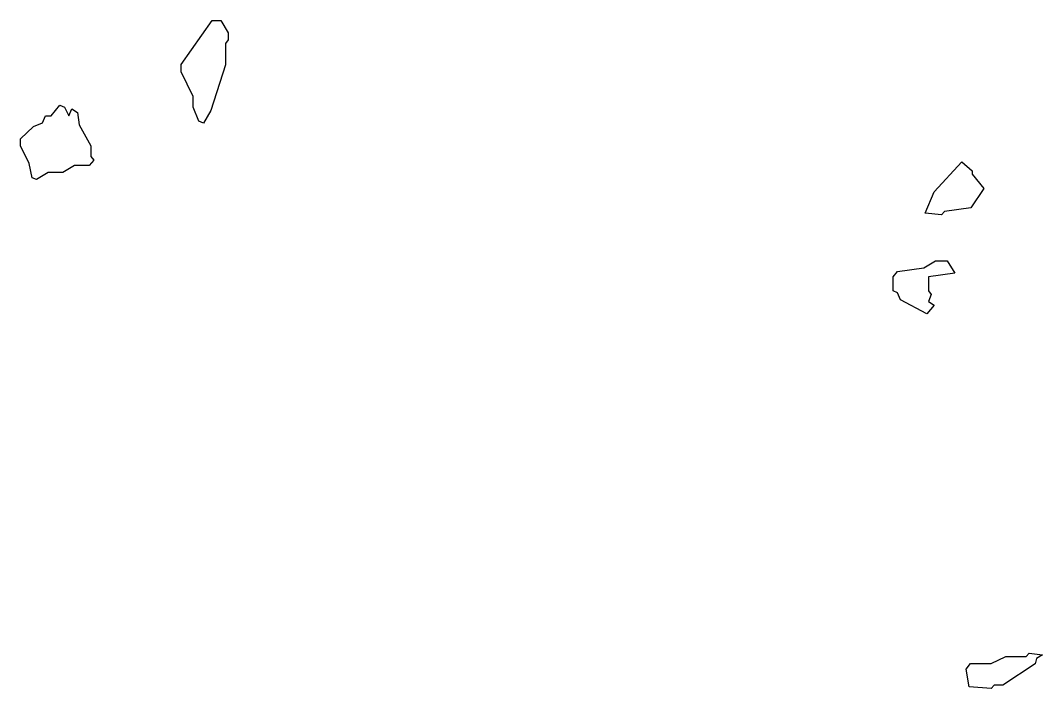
# Model space of a CAD drawing. Header units: millimetres. Extents: x 0 to 1498, y 0 to 979.
import ezdxf

# ---------------------------------------------------------------- set-up
doc = ezdxf.new("R2010")
doc.units = ezdxf.units.MM
doc.layers.add('Y', color=7, linetype='Continuous')

msp = doc.modelspace()

# ---------------------------------------------------------------- linework, layer by layer
at = {"layer": 'Y'}
for points in [[(261.5, 831.2), (252.9, 852), (252.9, 867.5), (235.7, 903.7), (235.7, 914.2), (280.8, 979), (293.7, 979), (304.5, 960.8), (304.5, 950.3), (300.2, 945.2), (300.2, 914.1), (278.8, 846.8), (268, 828.6), (261.5, 831.2)], [(17.2, 748.3), (12.9, 769.1), (0, 795), (0, 805.4), (19.3, 823.6), (32.2, 828.8), (36.5, 839.1), (45.1, 839.1), (57.9, 854.7), (64.5, 852.1), (70.8, 839.3), (75.1, 849.5), (83.8, 844.3), (85.9, 826.1), (103.1, 795), (103.1, 779.5), (107.4, 774.3), (100.9, 766.4), (79.4, 766.4), (62.3, 756.1), (40.8, 756.1), (23.7, 745.7), (17.2, 748.3)], [(1325.7, 696.5), (1338.6, 727.7), (1379.4, 771.8), (1394.5, 758.8), (1394.5, 753.6), (1411.7, 732.9), (1392.3, 704.3), (1353.7, 699.1), (1349.4, 693.9), (1325.7, 696.5)], [(1289.3, 569.7), (1285, 580), (1278.6, 582.6), (1278.6, 603.4), (1285, 611.3), (1323.6, 616.5), (1340.8, 626.8), (1358, 626.8), (1368.8, 608.5), (1330.2, 603.3), (1330.2, 582.7), (1334.5, 577.5), (1330.2, 567.2), (1338.8, 562), (1328, 548.9), (1289.3, 569.7)], [(1390, 2.6), (1385.7, 28.6), (1392.2, 36.5), (1422.2, 36.5), (1443.6, 46.8), (1473.6, 46.8), (1477.9, 52), (1497.5, 49.4), (1488.8, 44.1), (1486.6, 36.3), (1439.4, 5.2), (1426.6, 5.2), (1422.3, 0), (1390, 2.6)]]:
    msp.add_lwpolyline(points, close=True, dxfattribs=at)

doc.saveas('drawing.dxf')
